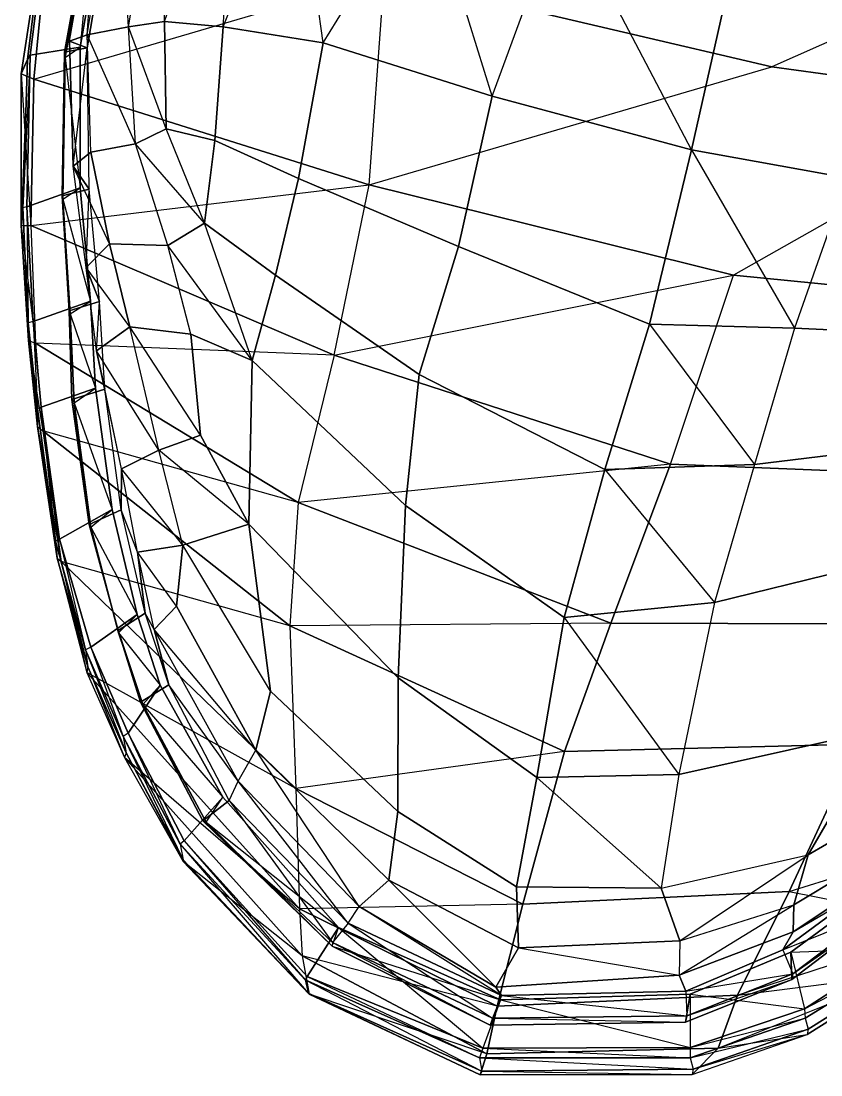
# Model space of a CAD drawing. Extents: x -0.135 to 0.053, y -0.194 to 0.215.
# Drawn here: x -0.10806 to -0.07589, y -0.19392 to -0.15153 of the extents above; entities that cross this region are included whole.
import ezdxf

# ---------------------------------------------------------------- set-up
doc = ezdxf.new("R2010")
doc.units = 0
doc.layers.add('FIGURE_1_SHOE', color=27, linetype='CONTINUOUS')
doc.layers.add('FIGURE_1_SHOE_SOLE', color=39, linetype='CONTINUOUS')

msp = doc.modelspace()

# ---------------------------------------------------------------- linework, layer by layer
at = {"layer": 'FIGURE_1_SHOE', "invisible_edges": 8}
for points in [[(-0.102291, -0.15155, 0.041769), (-0.09924, -0.142602, 0.042332), (-0.102393, -0.143721, 0.038752)], [(-0.102291, -0.15155, 0.041769), (-0.099933, -0.151757, 0.043618), (-0.09924, -0.142602, 0.042332)], [(-0.099933, -0.151757, 0.043618), (-0.097029, -0.144436, 0.045606), (-0.09924, -0.142602, 0.042332)], [(-0.103731, -0.151761, 0.039699), (-0.102393, -0.143721, 0.038752), (-0.104158, -0.144483, 0.034781)], [(-0.103731, -0.151761, 0.039699), (-0.102291, -0.15155, 0.041769), (-0.102393, -0.143721, 0.038752)], [(-0.105399, -0.152085, 0.03565), (-0.104158, -0.144483, 0.034781), (-0.104925, -0.145626, 0.031007)], [(-0.105399, -0.152085, 0.03565), (-0.103731, -0.151761, 0.039699), (-0.104158, -0.144483, 0.034781)], [(-0.099933, -0.151757, 0.043618), (-0.095911, -0.152401, 0.045333), (-0.097029, -0.144436, 0.045606)], [(-0.095911, -0.152401, 0.045333), (-0.09183, -0.145778, 0.047965), (-0.097029, -0.144436, 0.045606)], [(-0.105403, -0.152601, 0.030662), (-0.106114, -0.152344, 0.031944), (-0.104925, -0.145626, 0.031007)], [(-0.106114, -0.152344, 0.031944), (-0.105399, -0.152085, 0.03565), (-0.104925, -0.145626, 0.031007)], [(-0.104925, -0.145626, 0.031007), (-0.104178, -0.145618, 0.029471), (-0.105403, -0.152601, 0.030662)], [(-0.095911, -0.152401, 0.045333), (-0.089108, -0.154557, 0.046846), (-0.09183, -0.145778, 0.047965)], [(-0.089108, -0.154557, 0.046846), (-0.086276, -0.146838, 0.049405), (-0.09183, -0.145778, 0.047965)], [(-0.08109, -0.156706, 0.047912), (-0.078792, -0.146534, 0.050545), (-0.086276, -0.146838, 0.049405)], [(-0.075063, -0.147812, 0.050744), (-0.078792, -0.146534, 0.050545), (-0.08109, -0.156706, 0.047912)], [(-0.089108, -0.154557, 0.046846), (-0.08109, -0.156706, 0.047912), (-0.086276, -0.146838, 0.049405)], [(-0.08109, -0.156706, 0.047912), (-0.07483, -0.157844, 0.048384), (-0.075063, -0.147812, 0.050744)], [(-0.102217, -0.155871, 0.042094), (-0.102291, -0.15155, 0.041769), (-0.103731, -0.151761, 0.039699)], [(-0.099933, -0.151757, 0.043618), (-0.102291, -0.15155, 0.041769), (-0.102217, -0.155871, 0.042094)], [(-0.105399, -0.152085, 0.03565), (-0.106114, -0.152344, 0.031944), (-0.105958, -0.15737, 0.033332)], [(-0.105958, -0.15737, 0.033332), (-0.105256, -0.156807, 0.036612), (-0.105399, -0.152085, 0.03565)], [(-0.103459, -0.156473, 0.040266), (-0.103731, -0.151761, 0.039699), (-0.105399, -0.152085, 0.03565)], [(-0.105256, -0.156807, 0.036612), (-0.103459, -0.156473, 0.040266), (-0.105399, -0.152085, 0.03565)], [(-0.103459, -0.156473, 0.040266), (-0.102217, -0.155871, 0.042094), (-0.103731, -0.151761, 0.039699)], [(-0.102217, -0.155871, 0.042094), (-0.100261, -0.156334, 0.043317), (-0.099933, -0.151757, 0.043618)], [(-0.095911, -0.152401, 0.045333), (-0.099933, -0.151757, 0.043618), (-0.100261, -0.156334, 0.043317)], [(-0.105958, -0.15737, 0.033332), (-0.106114, -0.152344, 0.031944), (-0.105403, -0.152601, 0.030662)], [(-0.100261, -0.156334, 0.043317), (-0.096897, -0.157859, 0.044364), (-0.095911, -0.152401, 0.045333)], [(-0.089108, -0.154557, 0.046846), (-0.095911, -0.152401, 0.045333), (-0.096897, -0.157859, 0.044364)], [(-0.105322, -0.158296, 0.032141), (-0.105958, -0.15737, 0.033332), (-0.105403, -0.152601, 0.030662)], [(-0.096897, -0.157859, 0.044364), (-0.09046, -0.160603, 0.045735), (-0.089108, -0.154557, 0.046846)], [(-0.08109, -0.156706, 0.047912), (-0.089108, -0.154557, 0.046846), (-0.09046, -0.160603, 0.045735)], [(-0.100677, -0.159657, 0.042847), (-0.102217, -0.155871, 0.042094), (-0.103459, -0.156473, 0.040266)], [(-0.100677, -0.159657, 0.042847), (-0.100261, -0.156334, 0.043317), (-0.102217, -0.155871, 0.042094)], [(-0.096897, -0.157859, 0.044364), (-0.100261, -0.156334, 0.043317), (-0.100677, -0.159657, 0.042847)], [(-0.104505, -0.160496, 0.037525), (-0.105256, -0.156807, 0.036612), (-0.105958, -0.15737, 0.033332)], [(-0.103459, -0.156473, 0.040266), (-0.105256, -0.156807, 0.036612), (-0.104505, -0.160496, 0.037525)], [(-0.104505, -0.160496, 0.037525), (-0.102158, -0.160554, 0.041226), (-0.103459, -0.156473, 0.040266)], [(-0.102158, -0.160554, 0.041226), (-0.100677, -0.159657, 0.042847), (-0.103459, -0.156473, 0.040266)], [(-0.09046, -0.160603, 0.045735), (-0.082777, -0.163722, 0.046791), (-0.08109, -0.156706, 0.047912)], [(-0.08109, -0.156706, 0.047912), (-0.082777, -0.163722, 0.046791), (-0.076953, -0.163888, 0.047186)], [(-0.07483, -0.157844, 0.048384), (-0.08109, -0.156706, 0.047912), (-0.076953, -0.163888, 0.047186)], [(-0.105438, -0.16144, 0.034438), (-0.105958, -0.15737, 0.033332), (-0.105322, -0.158296, 0.032141)], [(-0.105438, -0.16144, 0.034438), (-0.104505, -0.160496, 0.037525), (-0.105958, -0.15737, 0.033332)], [(-0.100677, -0.159657, 0.042847), (-0.097826, -0.161748, 0.043977), (-0.096897, -0.157859, 0.044364)], [(-0.09046, -0.160603, 0.045735), (-0.096897, -0.157859, 0.044364), (-0.097826, -0.161748, 0.043977)], [(-0.07483, -0.157844, 0.048384), (-0.076953, -0.163888, 0.047186), (-0.06982, -0.164198, 0.047142)], [(-0.104903, -0.162805, 0.033501), (-0.105438, -0.16144, 0.034438), (-0.105322, -0.158296, 0.032141)], [(-0.09876, -0.165178, 0.043556), (-0.100677, -0.159657, 0.042847), (-0.102158, -0.160554, 0.041226)], [(-0.09876, -0.165178, 0.043556), (-0.097826, -0.161748, 0.043977), (-0.100677, -0.159657, 0.042847)], [(-0.103678, -0.163832, 0.038468), (-0.104505, -0.160496, 0.037525), (-0.105438, -0.16144, 0.034438)], [(-0.102158, -0.160554, 0.041226), (-0.104505, -0.160496, 0.037525), (-0.103678, -0.163832, 0.038468)], [(-0.103678, -0.163832, 0.038468), (-0.10123, -0.16413, 0.04166), (-0.102158, -0.160554, 0.041226)], [(-0.10123, -0.16413, 0.04166), (-0.09876, -0.165178, 0.043556), (-0.102158, -0.160554, 0.041226)], [(-0.097826, -0.161748, 0.043977), (-0.092047, -0.165742, 0.045507), (-0.09046, -0.160603, 0.045735)], [(-0.082777, -0.163722, 0.046791), (-0.09046, -0.160603, 0.045735), (-0.092047, -0.165742, 0.045507)], [(-0.105028, -0.164789, 0.035362), (-0.105438, -0.16144, 0.034438), (-0.104903, -0.162805, 0.033501)], [(-0.105028, -0.164789, 0.035362), (-0.103678, -0.163832, 0.038468), (-0.105438, -0.16144, 0.034438)], [(-0.092047, -0.165742, 0.045507), (-0.097826, -0.161748, 0.043977), (-0.09876, -0.165178, 0.043556)], [(-0.104686, -0.166337, 0.034506), (-0.105028, -0.164789, 0.035362), (-0.104903, -0.162805, 0.033501)], [(-0.102518, -0.168787, 0.039661), (-0.103678, -0.163832, 0.038468), (-0.105028, -0.164789, 0.035362)], [(-0.100839, -0.168184, 0.041874), (-0.10123, -0.16413, 0.04166), (-0.103678, -0.163832, 0.038468)], [(-0.102518, -0.168787, 0.039661), (-0.100839, -0.168184, 0.041874), (-0.103678, -0.163832, 0.038468)], [(-0.092047, -0.165742, 0.045507), (-0.08458, -0.169567, 0.046816), (-0.082777, -0.163722, 0.046791)], [(-0.082777, -0.163722, 0.046791), (-0.08458, -0.169567, 0.046816), (-0.078559, -0.169361, 0.047032)], [(-0.076953, -0.163888, 0.047186), (-0.082777, -0.163722, 0.046791), (-0.078559, -0.169361, 0.047032)], [(-0.076953, -0.163888, 0.047186), (-0.078559, -0.169361, 0.047032), (-0.07109, -0.168469, 0.046796)], [(-0.07109, -0.168469, 0.046796), (-0.06982, -0.164198, 0.047142), (-0.076953, -0.163888, 0.047186)], [(-0.09876, -0.165178, 0.043556), (-0.10123, -0.16413, 0.04166), (-0.100839, -0.168184, 0.041874)], [(-0.104014, -0.169547, 0.036929), (-0.105028, -0.164789, 0.035362), (-0.104686, -0.166337, 0.034506)], [(-0.104014, -0.169547, 0.036929), (-0.102518, -0.168787, 0.039661), (-0.105028, -0.164789, 0.035362)], [(-0.100839, -0.168184, 0.041874), (-0.098893, -0.171772, 0.043148), (-0.09876, -0.165178, 0.043556)], [(-0.09259, -0.171018, 0.045766), (-0.09876, -0.165178, 0.043556), (-0.098893, -0.171772, 0.043148)], [(-0.09876, -0.165178, 0.043556), (-0.09259, -0.171018, 0.045766), (-0.092047, -0.165742, 0.045507)], [(-0.08458, -0.169567, 0.046816), (-0.092047, -0.165742, 0.045507), (-0.09259, -0.171018, 0.045766)], [(-0.104028, -0.171189, 0.035972), (-0.104014, -0.169547, 0.036929), (-0.104686, -0.166337, 0.034506)], [(-0.098893, -0.171772, 0.043148), (-0.100839, -0.168184, 0.041874), (-0.102518, -0.168787, 0.039661)], [(-0.071368, -0.172743, 0.046593), (-0.07109, -0.168469, 0.046796), (-0.078559, -0.169361, 0.047032)], [(-0.101545, -0.17261, 0.040597), (-0.102518, -0.168787, 0.039661), (-0.104014, -0.169547, 0.036929)], [(-0.101545, -0.17261, 0.040597), (-0.098893, -0.171772, 0.043148), (-0.102518, -0.168787, 0.039661)], [(-0.103375, -0.172896, 0.037902), (-0.104014, -0.169547, 0.036929), (-0.104028, -0.171189, 0.035972)], [(-0.103375, -0.172896, 0.037902), (-0.101545, -0.17261, 0.040597), (-0.104014, -0.169547, 0.036929)], [(-0.078559, -0.169361, 0.047032), (-0.08458, -0.169567, 0.046816), (-0.080167, -0.174923, 0.047439)], [(-0.078559, -0.169361, 0.047032), (-0.080167, -0.174923, 0.047439), (-0.071368, -0.172743, 0.046593)], [(-0.09259, -0.171018, 0.045766), (-0.086219, -0.175525, 0.047274), (-0.08458, -0.169567, 0.046816)], [(-0.08458, -0.169567, 0.046816), (-0.086219, -0.175525, 0.047274), (-0.080167, -0.174923, 0.047439)], [(-0.103061, -0.17535, 0.037228), (-0.103375, -0.172896, 0.037902), (-0.104028, -0.171189, 0.035972)], [(-0.098893, -0.171772, 0.043148), (-0.092891, -0.177945, 0.045981), (-0.09259, -0.171018, 0.045766)], [(-0.086219, -0.175525, 0.047274), (-0.09259, -0.171018, 0.045766), (-0.092891, -0.177945, 0.045981)], [(-0.098021, -0.178489, 0.043255), (-0.098893, -0.171772, 0.043148), (-0.101545, -0.17261, 0.040597)], [(-0.092891, -0.177945, 0.045981), (-0.098893, -0.171772, 0.043148), (-0.098021, -0.178489, 0.043255)], [(-0.101802, -0.175062, 0.040287), (-0.101545, -0.17261, 0.040597), (-0.103375, -0.172896, 0.037902)], [(-0.102702, -0.176001, 0.038609), (-0.103375, -0.172896, 0.037902), (-0.103061, -0.17535, 0.037228)], [(-0.102702, -0.176001, 0.038609), (-0.101802, -0.175062, 0.040287), (-0.103375, -0.172896, 0.037902)], [(-0.098021, -0.178489, 0.043255), (-0.101545, -0.17261, 0.040597), (-0.101802, -0.175062, 0.040287)], [(-0.073466, -0.180012, 0.046216), (-0.071368, -0.172743, 0.046593), (-0.080167, -0.174923, 0.047439)], [(-0.098615, -0.180853, 0.042062), (-0.101802, -0.175062, 0.040287), (-0.102702, -0.176001, 0.038609)], [(-0.101802, -0.175062, 0.040287), (-0.098615, -0.180853, 0.042062), (-0.098021, -0.178489, 0.043255)], [(-0.080167, -0.174923, 0.047439), (-0.086219, -0.175525, 0.047274), (-0.081601, -0.181842, 0.047507)], [(-0.080167, -0.174923, 0.047439), (-0.081601, -0.181842, 0.047507), (-0.073466, -0.180012, 0.046216)], [(-0.102109, -0.178231, 0.038091), (-0.102702, -0.176001, 0.038609), (-0.103061, -0.17535, 0.037228)], [(-0.092891, -0.177945, 0.045981), (-0.087308, -0.181955, 0.047294), (-0.086219, -0.175525, 0.047274)], [(-0.086219, -0.175525, 0.047274), (-0.087308, -0.181955, 0.047294), (-0.081601, -0.181842, 0.047507)], [(-0.099329, -0.182098, 0.039897), (-0.102702, -0.176001, 0.038609), (-0.102109, -0.178231, 0.038091)], [(-0.099329, -0.182098, 0.039897), (-0.098615, -0.180853, 0.042062), (-0.102702, -0.176001, 0.038609)], [(-0.098021, -0.178489, 0.043255), (-0.092909, -0.183321, 0.045515), (-0.092891, -0.177945, 0.045981)], [(-0.087308, -0.181955, 0.047294), (-0.092891, -0.177945, 0.045981), (-0.092909, -0.183321, 0.045515)], [(-0.099685, -0.182882, 0.039248), (-0.099329, -0.182098, 0.039897), (-0.102109, -0.178231, 0.038091)], [(-0.092909, -0.183321, 0.045515), (-0.098021, -0.178489, 0.043255), (-0.098615, -0.180853, 0.042062)], [(-0.076405, -0.185071, 0.04573), (-0.073466, -0.180012, 0.046216), (-0.081601, -0.181842, 0.047507)], [(-0.073466, -0.180012, 0.046216), (-0.076405, -0.185071, 0.04573), (-0.071533, -0.182223, 0.044108)], [(-0.099329, -0.182098, 0.039897), (-0.094458, -0.187144, 0.041708), (-0.098615, -0.180853, 0.042062)], [(-0.098615, -0.180853, 0.042062), (-0.093263, -0.186086, 0.044217), (-0.092909, -0.183321, 0.045515)], [(-0.094458, -0.187144, 0.041708), (-0.093263, -0.186086, 0.044217), (-0.098615, -0.180853, 0.042062)], [(-0.081601, -0.181842, 0.047507), (-0.087308, -0.181955, 0.047294), (-0.082309, -0.186407, 0.046797)], [(-0.081601, -0.181842, 0.047507), (-0.082309, -0.186407, 0.046797), (-0.076405, -0.185071, 0.04573)], [(-0.099685, -0.182882, 0.039248), (-0.094898, -0.187811, 0.0405), (-0.099329, -0.182098, 0.039897)], [(-0.094898, -0.187811, 0.0405), (-0.094458, -0.187144, 0.041708), (-0.099329, -0.182098, 0.039897)], [(-0.092909, -0.183321, 0.045515), (-0.088134, -0.18635, 0.046524), (-0.087308, -0.181955, 0.047294)], [(-0.087308, -0.181955, 0.047294), (-0.088134, -0.18635, 0.046524), (-0.082309, -0.186407, 0.046797)], [(-0.072635, -0.184456, 0.043579), (-0.071533, -0.182223, 0.044108), (-0.076405, -0.185071, 0.04573)], [(-0.088134, -0.18635, 0.046524), (-0.092909, -0.183321, 0.045515), (-0.093263, -0.186086, 0.044217)], [(-0.077004, -0.188171, 0.042505), (-0.072755, -0.185322, 0.041729), (-0.072635, -0.184456, 0.043579)], [(-0.072635, -0.184456, 0.043579), (-0.076971, -0.187074, 0.044412), (-0.077004, -0.188171, 0.042505)], [(-0.076405, -0.185071, 0.04573), (-0.076971, -0.187074, 0.044412), (-0.072635, -0.184456, 0.043579)], [(-0.082309, -0.186407, 0.046797), (-0.081556, -0.188522, 0.045304), (-0.076405, -0.185071, 0.04573)], [(-0.081556, -0.188522, 0.045304), (-0.076971, -0.187074, 0.044412), (-0.076405, -0.185071, 0.04573)], [(-0.072755, -0.185322, 0.041729), (-0.077004, -0.188171, 0.042505), (-0.074204, -0.186516, 0.041067)], [(-0.094458, -0.187144, 0.041708), (-0.088966, -0.190389, 0.042744), (-0.093263, -0.186086, 0.044217)], [(-0.093263, -0.186086, 0.044217), (-0.088045, -0.188814, 0.045084), (-0.088134, -0.18635, 0.046524)], [(-0.088966, -0.190389, 0.042744), (-0.088045, -0.188814, 0.045084), (-0.093263, -0.186086, 0.044217)], [(-0.082309, -0.186407, 0.046797), (-0.088134, -0.18635, 0.046524), (-0.088045, -0.188814, 0.045084)], [(-0.088045, -0.188814, 0.045084), (-0.081556, -0.188522, 0.045304), (-0.082309, -0.186407, 0.046797)], [(-0.077004, -0.188171, 0.042505), (-0.077424, -0.188891, 0.041645), (-0.074204, -0.186516, 0.041067)], [(-0.094898, -0.187811, 0.0405), (-0.088728, -0.190732, 0.041417), (-0.094458, -0.187144, 0.041708)], [(-0.088728, -0.190732, 0.041417), (-0.088966, -0.190389, 0.042744), (-0.094458, -0.187144, 0.041708)], [(-0.081594, -0.189902, 0.042925), (-0.077004, -0.188171, 0.042505), (-0.076971, -0.187074, 0.044412)], [(-0.081556, -0.188522, 0.045304), (-0.081594, -0.189902, 0.042925), (-0.076971, -0.187074, 0.044412)], [(-0.077424, -0.188891, 0.041645), (-0.077004, -0.188171, 0.042505), (-0.081594, -0.189902, 0.042925)], [(-0.081556, -0.188522, 0.045304), (-0.088045, -0.188814, 0.045084), (-0.081594, -0.189902, 0.042925)], [(-0.088045, -0.188814, 0.045084), (-0.088966, -0.190389, 0.042744), (-0.081594, -0.189902, 0.042925)], [(-0.081594, -0.189902, 0.042925), (-0.081324, -0.190556, 0.041688), (-0.077424, -0.188891, 0.041645)], [(-0.081594, -0.189902, 0.042925), (-0.088966, -0.190389, 0.042744), (-0.088728, -0.190732, 0.041417)], [(-0.088728, -0.190732, 0.041417), (-0.081324, -0.190556, 0.041688), (-0.081594, -0.189902, 0.042925)]]:
    msp.add_3dface(points, dxfattribs=at)
at = {"layer": 'FIGURE_1_SHOE_SOLE', "invisible_edges": 8}
for points in [[(-0.105675, -0.15258, 0.029568), (-0.104509, -0.145687, 0.028399), (-0.106816, -0.146243, 0.028475)], [(-0.106315, -0.152778, 0.030549), (-0.105011, -0.145742, 0.029382), (-0.10507, -0.145985, 0.02851)], [(-0.105011, -0.145742, 0.029382), (-0.106315, -0.152778, 0.030549), (-0.105403, -0.152601, 0.030662)], [(-0.10507, -0.145985, 0.02851), (-0.104509, -0.145687, 0.028399), (-0.105675, -0.15258, 0.029568)], [(-0.105403, -0.152601, 0.030662), (-0.104178, -0.145618, 0.029471), (-0.105011, -0.145742, 0.029382)], [(-0.10507, -0.145985, 0.02851), (-0.106282, -0.153002, 0.029664), (-0.106315, -0.152778, 0.030549)], [(-0.106282, -0.153002, 0.029664), (-0.10507, -0.145985, 0.02851), (-0.105675, -0.15258, 0.029568)], [(-0.107796, -0.153081, 0.028528), (-0.10699, -0.146427, 0.027608), (-0.107028, -0.14688, 0.025063)], [(-0.10699, -0.146427, 0.027608), (-0.107796, -0.153081, 0.028528), (-0.107697, -0.152904, 0.029658)], [(-0.107697, -0.152904, 0.029658), (-0.106816, -0.146243, 0.028475), (-0.10699, -0.146427, 0.027608)], [(-0.106816, -0.146243, 0.028475), (-0.107697, -0.152904, 0.029658), (-0.105675, -0.15258, 0.029568)], [(-0.108056, -0.153656, 0.025979), (-0.107028, -0.14688, 0.025063), (-0.1069, -0.147285, 0.024468)], [(-0.107028, -0.14688, 0.025063), (-0.108056, -0.153656, 0.025979), (-0.107796, -0.153081, 0.028528)], [(-0.1069, -0.147285, 0.024468), (-0.107545, -0.153873, 0.02554), (-0.108056, -0.153656, 0.025979)], [(-0.107545, -0.153873, 0.02554), (-0.1069, -0.147285, 0.024468), (-0.093444, -0.149723, 0.023693)], [(-0.077866, -0.153368, 0.024537), (-0.093444, -0.149723, 0.023693), (-0.076891, -0.147387, 0.023667)], [(-0.076891, -0.147387, 0.023667), (-0.067473, -0.148789, 0.024705), (-0.077866, -0.153368, 0.024537)], [(-0.067473, -0.148789, 0.024705), (-0.06719, -0.154834, 0.025492), (-0.077866, -0.153368, 0.024537)], [(-0.094056, -0.158115, 0.025493), (-0.107545, -0.153873, 0.02554), (-0.093444, -0.149723, 0.023693)], [(-0.094056, -0.158115, 0.025493), (-0.093444, -0.149723, 0.023693), (-0.077866, -0.153368, 0.024537)], [(-0.105675, -0.158242, 0.030974), (-0.105675, -0.15258, 0.029568), (-0.107697, -0.152904, 0.029658)], [(-0.106282, -0.153002, 0.029664), (-0.105675, -0.15258, 0.029568), (-0.105675, -0.158242, 0.030974)], [(-0.107697, -0.152904, 0.029658), (-0.107796, -0.153081, 0.028528), (-0.107988, -0.159046, 0.030236)], [(-0.107826, -0.159004, 0.03117), (-0.107697, -0.152904, 0.029658), (-0.107988, -0.159046, 0.030236)], [(-0.107697, -0.152904, 0.029658), (-0.107826, -0.159004, 0.03117), (-0.105675, -0.158242, 0.030974)], [(-0.106398, -0.15856, 0.032057), (-0.106315, -0.152778, 0.030549), (-0.106372, -0.158688, 0.031158)], [(-0.106315, -0.152778, 0.030549), (-0.106398, -0.15856, 0.032057), (-0.105322, -0.158296, 0.032141)], [(-0.106315, -0.152778, 0.030549), (-0.106282, -0.153002, 0.029664), (-0.106372, -0.158688, 0.031158)], [(-0.106372, -0.158688, 0.031158), (-0.106282, -0.153002, 0.029664), (-0.105675, -0.158242, 0.030974)], [(-0.105322, -0.158296, 0.032141), (-0.105403, -0.152601, 0.030662), (-0.106315, -0.152778, 0.030549)], [(-0.107796, -0.153081, 0.028528), (-0.108056, -0.153656, 0.025979), (-0.108047, -0.159749, 0.027698)], [(-0.107988, -0.159046, 0.030236), (-0.107796, -0.153081, 0.028528), (-0.108047, -0.159749, 0.027698)], [(-0.079399, -0.161746, 0.026533), (-0.094056, -0.158115, 0.025493), (-0.077866, -0.153368, 0.024537)], [(-0.077866, -0.153368, 0.024537), (-0.06719, -0.154834, 0.025492), (-0.079399, -0.161746, 0.026533)], [(-0.108056, -0.153656, 0.025979), (-0.107545, -0.153873, 0.02554), (-0.107667, -0.15975, 0.027014)], [(-0.108047, -0.159749, 0.027698), (-0.108056, -0.153656, 0.025979), (-0.107667, -0.15975, 0.027014)], [(-0.107667, -0.15975, 0.027014), (-0.107545, -0.153873, 0.02554), (-0.094056, -0.158115, 0.025493)], [(-0.06719, -0.154834, 0.025492), (-0.067383, -0.16295, 0.027199), (-0.079399, -0.161746, 0.026533)], [(-0.105265, -0.162796, 0.032322), (-0.105675, -0.158242, 0.030974), (-0.107826, -0.159004, 0.03117)], [(-0.095462, -0.164974, 0.027571), (-0.107667, -0.15975, 0.027014), (-0.094056, -0.158115, 0.025493)], [(-0.104903, -0.162805, 0.033501), (-0.105322, -0.158296, 0.032141), (-0.106398, -0.15856, 0.032057)], [(-0.106372, -0.158688, 0.031158), (-0.105675, -0.158242, 0.030974), (-0.105265, -0.162796, 0.032322)], [(-0.095462, -0.164974, 0.027571), (-0.094056, -0.158115, 0.025493), (-0.079399, -0.161746, 0.026533)], [(-0.106398, -0.15856, 0.032057), (-0.106372, -0.158688, 0.031158), (-0.106087, -0.163309, 0.032492)], [(-0.106122, -0.163185, 0.033397), (-0.106398, -0.15856, 0.032057), (-0.106087, -0.163309, 0.032492)], [(-0.106398, -0.15856, 0.032057), (-0.106122, -0.163185, 0.033397), (-0.104903, -0.162805, 0.033501)], [(-0.106087, -0.163309, 0.032492), (-0.106372, -0.158688, 0.031158), (-0.105265, -0.162796, 0.032322)], [(-0.107988, -0.159046, 0.030236), (-0.108047, -0.159749, 0.027698), (-0.10776, -0.16438, 0.028996)], [(-0.107826, -0.159004, 0.03117), (-0.107988, -0.159046, 0.030236), (-0.107768, -0.163664, 0.031522)], [(-0.107768, -0.163664, 0.031522), (-0.107988, -0.159046, 0.030236), (-0.10776, -0.16438, 0.028996)], [(-0.107576, -0.163619, 0.032487), (-0.107826, -0.159004, 0.03117), (-0.107768, -0.163664, 0.031522)], [(-0.107826, -0.159004, 0.03117), (-0.107576, -0.163619, 0.032487), (-0.105265, -0.162796, 0.032322)], [(-0.108047, -0.159749, 0.027698), (-0.107667, -0.15975, 0.027014), (-0.107473, -0.16448, 0.028371)], [(-0.10776, -0.16438, 0.028996), (-0.108047, -0.159749, 0.027698), (-0.107473, -0.16448, 0.028371)], [(-0.107667, -0.15975, 0.027014), (-0.095462, -0.164974, 0.027571), (-0.107473, -0.16448, 0.028371)], [(-0.081931, -0.169355, 0.029), (-0.095462, -0.164974, 0.027571), (-0.079399, -0.161746, 0.026533)], [(-0.069851, -0.169842, 0.029261), (-0.081931, -0.169355, 0.029), (-0.079399, -0.161746, 0.026533)], [(-0.079399, -0.161746, 0.026533), (-0.067383, -0.16295, 0.027199), (-0.069851, -0.169842, 0.029261)], [(-0.105065, -0.166295, 0.033353), (-0.105265, -0.162796, 0.032322), (-0.107576, -0.163619, 0.032487)], [(-0.104686, -0.166337, 0.034506), (-0.104903, -0.162805, 0.033501), (-0.106122, -0.163185, 0.033397)], [(-0.106122, -0.163185, 0.033397), (-0.106087, -0.163309, 0.032492), (-0.105922, -0.16688, 0.033527)], [(-0.106017, -0.166758, 0.034419), (-0.106122, -0.163185, 0.033397), (-0.105922, -0.16688, 0.033527)], [(-0.106122, -0.163185, 0.033397), (-0.106017, -0.166758, 0.034419), (-0.104686, -0.166337, 0.034506)], [(-0.106087, -0.163309, 0.032492), (-0.105265, -0.162796, 0.032322), (-0.105065, -0.166295, 0.033353)], [(-0.107576, -0.163619, 0.032487), (-0.107768, -0.163664, 0.031522), (-0.10739, -0.167122, 0.032576)], [(-0.107254, -0.167059, 0.033506), (-0.107576, -0.163619, 0.032487), (-0.10739, -0.167122, 0.032576)], [(-0.107576, -0.163619, 0.032487), (-0.107254, -0.167059, 0.033506), (-0.105065, -0.166295, 0.033353)], [(-0.105922, -0.16688, 0.033527), (-0.106087, -0.163309, 0.032492), (-0.105065, -0.166295, 0.033353)], [(-0.107768, -0.163664, 0.031522), (-0.10776, -0.16438, 0.028996), (-0.107401, -0.167837, 0.030014)], [(-0.10739, -0.167122, 0.032576), (-0.107768, -0.163664, 0.031522), (-0.107401, -0.167837, 0.030014)], [(-0.10776, -0.16438, 0.028996), (-0.107473, -0.16448, 0.028371), (-0.107185, -0.168013, 0.029396)], [(-0.107401, -0.167837, 0.030014), (-0.10776, -0.16438, 0.028996), (-0.107185, -0.168013, 0.029396)], [(-0.107473, -0.16448, 0.028371), (-0.096905, -0.170897, 0.029357), (-0.107185, -0.168013, 0.029396)], [(-0.095462, -0.164974, 0.027571), (-0.096905, -0.170897, 0.029357), (-0.107473, -0.16448, 0.028371)], [(-0.095462, -0.164974, 0.027571), (-0.081931, -0.169355, 0.029), (-0.096905, -0.170897, 0.029357)], [(-0.104396, -0.171177, 0.034778), (-0.105065, -0.166295, 0.033353), (-0.107254, -0.167059, 0.033506)], [(-0.104028, -0.171189, 0.035972), (-0.104686, -0.166337, 0.034506), (-0.106017, -0.166758, 0.034419)], [(-0.105922, -0.16688, 0.033527), (-0.105065, -0.166295, 0.033353), (-0.104396, -0.171177, 0.034778)], [(-0.106017, -0.166758, 0.034419), (-0.105922, -0.16688, 0.033527), (-0.105256, -0.171882, 0.034934)], [(-0.105317, -0.171785, 0.035846), (-0.106017, -0.166758, 0.034419), (-0.105256, -0.171882, 0.034934)], [(-0.106017, -0.166758, 0.034419), (-0.105317, -0.171785, 0.035846), (-0.104028, -0.171189, 0.035972)], [(-0.105256, -0.171882, 0.034934), (-0.105922, -0.16688, 0.033527), (-0.104396, -0.171177, 0.034778)], [(-0.10739, -0.167122, 0.032576), (-0.107401, -0.167837, 0.030014), (-0.106611, -0.173137, 0.031426)], [(-0.107254, -0.167059, 0.033506), (-0.10739, -0.167122, 0.032576), (-0.106667, -0.172445, 0.034011)], [(-0.106667, -0.172445, 0.034011), (-0.10739, -0.167122, 0.032576), (-0.106611, -0.173137, 0.031426)], [(-0.106506, -0.172371, 0.034966), (-0.107254, -0.167059, 0.033506), (-0.106667, -0.172445, 0.034011)], [(-0.107254, -0.167059, 0.033506), (-0.106506, -0.172371, 0.034966), (-0.104396, -0.171177, 0.034778)], [(-0.107401, -0.167837, 0.030014), (-0.107185, -0.168013, 0.029396), (-0.106446, -0.173263, 0.030843)], [(-0.106611, -0.173137, 0.031426), (-0.107401, -0.167837, 0.030014), (-0.106446, -0.173263, 0.030843)], [(-0.107185, -0.168013, 0.029396), (-0.097244, -0.17586, 0.030838), (-0.106446, -0.173263, 0.030843)], [(-0.096905, -0.170897, 0.029357), (-0.097244, -0.17586, 0.030838), (-0.107185, -0.168013, 0.029396)], [(-0.081931, -0.169355, 0.029), (-0.084338, -0.175753, 0.031037), (-0.096905, -0.170897, 0.029357)], [(-0.072155, -0.175778, 0.031191), (-0.084338, -0.175753, 0.031037), (-0.081931, -0.169355, 0.029)], [(-0.081931, -0.169355, 0.029), (-0.069851, -0.169842, 0.029261), (-0.072155, -0.175778, 0.031191)], [(-0.103385, -0.175398, 0.036069), (-0.104396, -0.171177, 0.034778), (-0.106506, -0.172371, 0.034966)], [(-0.103061, -0.17535, 0.037228), (-0.104028, -0.171189, 0.035972), (-0.105317, -0.171785, 0.035846)], [(-0.105256, -0.171882, 0.034934), (-0.104396, -0.171177, 0.034778), (-0.103385, -0.175398, 0.036069)], [(-0.096905, -0.170897, 0.029357), (-0.084338, -0.175753, 0.031037), (-0.097244, -0.17586, 0.030838)], [(-0.105317, -0.171785, 0.035846), (-0.105256, -0.171882, 0.034934), (-0.104134, -0.17614, 0.036238)], [(-0.104155, -0.176046, 0.037121), (-0.105317, -0.171785, 0.035846), (-0.104134, -0.17614, 0.036238)], [(-0.105317, -0.171785, 0.035846), (-0.104155, -0.176046, 0.037121), (-0.103061, -0.17535, 0.037228)], [(-0.104134, -0.17614, 0.036238), (-0.105256, -0.171882, 0.034934), (-0.103385, -0.175398, 0.036069)], [(-0.106506, -0.172371, 0.034966), (-0.106667, -0.172445, 0.034011), (-0.105461, -0.176825, 0.035245)], [(-0.106667, -0.172445, 0.034011), (-0.106611, -0.173137, 0.031426), (-0.105368, -0.177501, 0.032748)], [(-0.105461, -0.176825, 0.035245), (-0.106667, -0.172445, 0.034011), (-0.105368, -0.177501, 0.032748)], [(-0.105253, -0.176713, 0.036188), (-0.106506, -0.172371, 0.034966), (-0.105461, -0.176825, 0.035245)], [(-0.106506, -0.172371, 0.034966), (-0.105253, -0.176713, 0.036188), (-0.103385, -0.175398, 0.036069)], [(-0.106611, -0.173137, 0.031426), (-0.106446, -0.173263, 0.030843), (-0.105405, -0.177727, 0.03219)], [(-0.105368, -0.177501, 0.032748), (-0.106611, -0.173137, 0.031426), (-0.105405, -0.177727, 0.03219)], [(-0.106446, -0.173263, 0.030843), (-0.09701, -0.182401, 0.032902), (-0.105405, -0.177727, 0.03219)], [(-0.097244, -0.17586, 0.030838), (-0.09701, -0.182401, 0.032902), (-0.106446, -0.173263, 0.030843)], [(-0.102464, -0.178249, 0.036962), (-0.103385, -0.175398, 0.036069), (-0.105253, -0.176713, 0.036188)], [(-0.102109, -0.178231, 0.038091), (-0.103061, -0.17535, 0.037228), (-0.104155, -0.176046, 0.037121)], [(-0.104134, -0.17614, 0.036238), (-0.103385, -0.175398, 0.036069), (-0.102464, -0.178249, 0.036962)], [(-0.084338, -0.175753, 0.031037), (-0.0862, -0.180905, 0.032673), (-0.097244, -0.17586, 0.030838)], [(-0.097244, -0.17586, 0.030838), (-0.0862, -0.180905, 0.032673), (-0.09701, -0.182401, 0.032902)], [(-0.07441, -0.180613, 0.032739), (-0.0862, -0.180905, 0.032673), (-0.084338, -0.175753, 0.031037)], [(-0.084338, -0.175753, 0.031037), (-0.072155, -0.175778, 0.031191), (-0.07441, -0.180613, 0.032739)], [(-0.104155, -0.176046, 0.037121), (-0.104134, -0.17614, 0.036238), (-0.10316, -0.179018, 0.037141)], [(-0.103253, -0.178923, 0.038018), (-0.104155, -0.176046, 0.037121), (-0.10316, -0.179018, 0.037141)], [(-0.104155, -0.176046, 0.037121), (-0.103253, -0.178923, 0.038018), (-0.102109, -0.178231, 0.038091)], [(-0.10316, -0.179018, 0.037141), (-0.104134, -0.17614, 0.036238), (-0.102464, -0.178249, 0.036962)], [(-0.105253, -0.176713, 0.036188), (-0.105461, -0.176825, 0.035245), (-0.103954, -0.180309, 0.036259)], [(-0.103752, -0.180175, 0.037169), (-0.105253, -0.176713, 0.036188), (-0.103954, -0.180309, 0.036259)], [(-0.105253, -0.176713, 0.036188), (-0.103752, -0.180175, 0.037169), (-0.102464, -0.178249, 0.036962)], [(-0.105461, -0.176825, 0.035245), (-0.105368, -0.177501, 0.032748), (-0.103832, -0.180963, 0.033804)], [(-0.103954, -0.180309, 0.036259), (-0.105461, -0.176825, 0.035245), (-0.103832, -0.180963, 0.033804)], [(-0.105368, -0.177501, 0.032748), (-0.105405, -0.177727, 0.03219), (-0.103903, -0.181157, 0.033221)], [(-0.103832, -0.180963, 0.033804), (-0.105368, -0.177501, 0.032748), (-0.103903, -0.181157, 0.033221)], [(-0.105405, -0.177727, 0.03219), (-0.096855, -0.18724, 0.034336), (-0.103903, -0.181157, 0.033221)], [(-0.09701, -0.182401, 0.032902), (-0.096855, -0.18724, 0.034336), (-0.105405, -0.177727, 0.03219)], [(-0.099947, -0.182754, 0.038145), (-0.102464, -0.178249, 0.036962), (-0.103752, -0.180175, 0.037169)], [(-0.099685, -0.182882, 0.039248), (-0.102109, -0.178231, 0.038091), (-0.103253, -0.178923, 0.038018)], [(-0.10316, -0.179018, 0.037141), (-0.102464, -0.178249, 0.036962), (-0.099947, -0.182754, 0.038145)], [(-0.103253, -0.178923, 0.038018), (-0.10316, -0.179018, 0.037141), (-0.100614, -0.183751, 0.038328)], [(-0.100742, -0.183702, 0.039208), (-0.103253, -0.178923, 0.038018), (-0.100614, -0.183751, 0.038328)], [(-0.103253, -0.178923, 0.038018), (-0.100742, -0.183702, 0.039208), (-0.099685, -0.182882, 0.039248)], [(-0.100614, -0.183751, 0.038328), (-0.10316, -0.179018, 0.037141), (-0.099947, -0.182754, 0.038145)], [(-0.103752, -0.180175, 0.037169), (-0.103954, -0.180309, 0.036259), (-0.101657, -0.184643, 0.03734)], [(-0.103954, -0.180309, 0.036259), (-0.103832, -0.180963, 0.033804), (-0.101532, -0.185265, 0.034912)], [(-0.101657, -0.184643, 0.03734), (-0.103954, -0.180309, 0.036259), (-0.101532, -0.185265, 0.034912)], [(-0.101496, -0.184507, 0.038221), (-0.103752, -0.180175, 0.037169), (-0.101657, -0.184643, 0.03734)], [(-0.103752, -0.180175, 0.037169), (-0.101496, -0.184507, 0.038221), (-0.099947, -0.182754, 0.038145)], [(-0.103832, -0.180963, 0.033804), (-0.103903, -0.181157, 0.033221), (-0.10154, -0.18534, 0.034318)], [(-0.101532, -0.185265, 0.034912), (-0.103832, -0.180963, 0.033804), (-0.10154, -0.18534, 0.034318)], [(-0.0862, -0.180905, 0.032673), (-0.087869, -0.187046, 0.034576), (-0.09701, -0.182401, 0.032902)], [(-0.077159, -0.186544, 0.034722), (-0.087869, -0.187046, 0.034576), (-0.0862, -0.180905, 0.032673)], [(-0.0862, -0.180905, 0.032673), (-0.07441, -0.180613, 0.032739), (-0.077159, -0.186544, 0.034722)], [(-0.077159, -0.186544, 0.034722), (-0.07441, -0.180613, 0.032739), (-0.067247, -0.183451, 0.034179)], [(-0.103903, -0.181157, 0.033221), (-0.096752, -0.189131, 0.034927), (-0.10154, -0.18534, 0.034318)], [(-0.096855, -0.18724, 0.034336), (-0.096752, -0.189131, 0.034927), (-0.103903, -0.181157, 0.033221)], [(-0.09701, -0.182401, 0.032902), (-0.087869, -0.187046, 0.034576), (-0.096855, -0.18724, 0.034336)], [(-0.095287, -0.187992, 0.039466), (-0.099947, -0.182754, 0.038145), (-0.101496, -0.184507, 0.038221)], [(-0.099685, -0.182882, 0.039248), (-0.100742, -0.183702, 0.039208), (-0.095534, -0.18859, 0.040457)], [(-0.100614, -0.183751, 0.038328), (-0.099947, -0.182754, 0.038145), (-0.095287, -0.187992, 0.039466)], [(-0.094898, -0.187811, 0.0405), (-0.099685, -0.182882, 0.039248), (-0.095534, -0.18859, 0.040457)], [(-0.077159, -0.186544, 0.034722), (-0.067247, -0.183451, 0.034179), (-0.070475, -0.187849, 0.035739)], [(-0.100742, -0.183702, 0.039208), (-0.100614, -0.183751, 0.038328), (-0.095541, -0.188741, 0.039636)], [(-0.095534, -0.18859, 0.040457), (-0.100742, -0.183702, 0.039208), (-0.095541, -0.188741, 0.039636)], [(-0.095541, -0.188741, 0.039636), (-0.100614, -0.183751, 0.038328), (-0.095287, -0.187992, 0.039466)], [(-0.101496, -0.184507, 0.038221), (-0.101657, -0.184643, 0.03734), (-0.096636, -0.190095, 0.038746)], [(-0.101657, -0.184643, 0.03734), (-0.101532, -0.185265, 0.034912), (-0.09651, -0.19063, 0.036379)], [(-0.096636, -0.190095, 0.038746), (-0.101657, -0.184643, 0.03734), (-0.09651, -0.19063, 0.036379)], [(-0.096546, -0.189964, 0.0396), (-0.101496, -0.184507, 0.038221), (-0.096636, -0.190095, 0.038746)], [(-0.101496, -0.184507, 0.038221), (-0.096546, -0.189964, 0.0396), (-0.095287, -0.187992, 0.039466)], [(-0.101532, -0.185265, 0.034912), (-0.10154, -0.18534, 0.034318), (-0.096471, -0.190673, 0.035737)], [(-0.096752, -0.189131, 0.034927), (-0.096471, -0.190673, 0.035737), (-0.10154, -0.18534, 0.034318)], [(-0.09651, -0.19063, 0.036379), (-0.101532, -0.185265, 0.034912), (-0.096471, -0.190673, 0.035737)], [(-0.087869, -0.187046, 0.034576), (-0.077159, -0.186544, 0.034722), (-0.079243, -0.190717, 0.036016)], [(-0.079243, -0.190717, 0.036016), (-0.077159, -0.186544, 0.034722), (-0.070475, -0.187849, 0.035739)], [(-0.074204, -0.186516, 0.041067), (-0.077424, -0.188891, 0.041645), (-0.073818, -0.187434, 0.041163)], [(-0.073878, -0.186613, 0.040057), (-0.077091, -0.188985, 0.040582), (-0.072742, -0.188807, 0.040267)], [(-0.077091, -0.188985, 0.040582), (-0.073878, -0.186613, 0.040057), (-0.073806, -0.187601, 0.040381)], [(-0.087869, -0.187046, 0.034576), (-0.088906, -0.191152, 0.03564), (-0.096855, -0.18724, 0.034336)], [(-0.096855, -0.18724, 0.034336), (-0.088906, -0.191152, 0.03564), (-0.096752, -0.189131, 0.034927)], [(-0.079243, -0.190717, 0.036016), (-0.088906, -0.191152, 0.03564), (-0.087869, -0.187046, 0.034576)], [(-0.077424, -0.188891, 0.041645), (-0.07701, -0.189851, 0.041601), (-0.073818, -0.187434, 0.041163)], [(-0.073806, -0.187601, 0.040381), (-0.077061, -0.19008, 0.04084), (-0.077091, -0.188985, 0.040582)], [(-0.07701, -0.189851, 0.041601), (-0.077061, -0.19008, 0.04084), (-0.073806, -0.187601, 0.040381)], [(-0.073818, -0.187434, 0.041163), (-0.07701, -0.189851, 0.041601), (-0.073806, -0.187601, 0.040381)], [(-0.095287, -0.187992, 0.039466), (-0.096546, -0.189964, 0.0396), (-0.089478, -0.192842, 0.040684)], [(-0.095541, -0.188741, 0.039636), (-0.095287, -0.187992, 0.039466), (-0.088769, -0.190901, 0.040353)], [(-0.094898, -0.187811, 0.0405), (-0.095534, -0.18859, 0.040457), (-0.089096, -0.191641, 0.04138)], [(-0.088769, -0.190901, 0.040353), (-0.095287, -0.187992, 0.039466), (-0.089478, -0.192842, 0.040684)], [(-0.088728, -0.190732, 0.041417), (-0.094898, -0.187811, 0.0405), (-0.089096, -0.191641, 0.04138)], [(-0.079243, -0.190717, 0.036016), (-0.070475, -0.187849, 0.035739), (-0.07256, -0.189858, 0.036508)], [(-0.095534, -0.18859, 0.040457), (-0.095541, -0.188741, 0.039636), (-0.089184, -0.191912, 0.040597)], [(-0.089096, -0.191641, 0.04138), (-0.095534, -0.18859, 0.040457), (-0.089184, -0.191912, 0.040597)], [(-0.089184, -0.191912, 0.040597), (-0.095541, -0.188741, 0.039636), (-0.088769, -0.190901, 0.040353)], [(-0.077424, -0.188891, 0.041645), (-0.081324, -0.190556, 0.041688), (-0.07701, -0.189851, 0.041601)], [(-0.077091, -0.188985, 0.040582), (-0.081144, -0.190674, 0.040737), (-0.07655, -0.191263, 0.040855)], [(-0.081144, -0.190674, 0.040737), (-0.077091, -0.188985, 0.040582), (-0.077061, -0.19008, 0.04084)], [(-0.077091, -0.188985, 0.040582), (-0.07655, -0.191263, 0.040855), (-0.072742, -0.188807, 0.040267)], [(-0.072742, -0.188807, 0.040267), (-0.07655, -0.191263, 0.040855), (-0.072528, -0.189166, 0.039482)], [(-0.096752, -0.189131, 0.034927), (-0.089322, -0.193076, 0.03626), (-0.096471, -0.190673, 0.035737)], [(-0.088906, -0.191152, 0.03564), (-0.089322, -0.193076, 0.03626), (-0.096752, -0.189131, 0.034927)], [(-0.07655, -0.191263, 0.040855), (-0.076514, -0.191641, 0.040217), (-0.072528, -0.189166, 0.039482)], [(-0.072528, -0.189166, 0.039482), (-0.076514, -0.191641, 0.040217), (-0.076394, -0.192075, 0.037812)], [(-0.076394, -0.192075, 0.037812), (-0.072593, -0.189666, 0.037048), (-0.072528, -0.189166, 0.039482)], [(-0.081324, -0.190556, 0.041688), (-0.081279, -0.191544, 0.041737), (-0.07701, -0.189851, 0.041601)], [(-0.07701, -0.189851, 0.041601), (-0.081279, -0.191544, 0.041737), (-0.077061, -0.19008, 0.04084)], [(-0.080014, -0.19284, 0.03668), (-0.07256, -0.189858, 0.036508), (-0.07644, -0.192291, 0.037144)], [(-0.080014, -0.19284, 0.03668), (-0.079243, -0.190717, 0.036016), (-0.07256, -0.189858, 0.036508)], [(-0.07644, -0.192291, 0.037144), (-0.07256, -0.189858, 0.036508), (-0.072593, -0.189666, 0.037048)], [(-0.072593, -0.189666, 0.037048), (-0.076394, -0.192075, 0.037812), (-0.07644, -0.192291, 0.037144)], [(-0.096546, -0.189964, 0.0396), (-0.096636, -0.190095, 0.038746), (-0.089616, -0.193237, 0.039899)], [(-0.096636, -0.190095, 0.038746), (-0.09651, -0.19063, 0.036379), (-0.089523, -0.193765, 0.037572)], [(-0.089616, -0.193237, 0.039899), (-0.096636, -0.190095, 0.038746), (-0.089523, -0.193765, 0.037572)], [(-0.089478, -0.192842, 0.040684), (-0.096546, -0.189964, 0.0396), (-0.089616, -0.193237, 0.039899)], [(-0.077061, -0.19008, 0.04084), (-0.081334, -0.1918, 0.040968), (-0.081144, -0.190674, 0.040737)], [(-0.081279, -0.191544, 0.041737), (-0.081334, -0.1918, 0.040968), (-0.077061, -0.19008, 0.04084)], [(-0.09651, -0.19063, 0.036379), (-0.096471, -0.190673, 0.035737), (-0.08959, -0.19392, 0.03701)], [(-0.089523, -0.193765, 0.037572), (-0.09651, -0.19063, 0.036379), (-0.08959, -0.19392, 0.03701)], [(-0.089322, -0.193076, 0.03626), (-0.08959, -0.19392, 0.03701), (-0.096471, -0.190673, 0.035737)], [(-0.088728, -0.190732, 0.041417), (-0.089096, -0.191641, 0.04138), (-0.081279, -0.191544, 0.041737)], [(-0.088906, -0.191152, 0.03564), (-0.079243, -0.190717, 0.036016), (-0.080014, -0.19284, 0.03668)], [(-0.081144, -0.190674, 0.040737), (-0.088769, -0.190901, 0.040353), (-0.081145, -0.192818, 0.041007)], [(-0.088769, -0.190901, 0.040353), (-0.081144, -0.190674, 0.040737), (-0.081334, -0.1918, 0.040968)], [(-0.081324, -0.190556, 0.041688), (-0.088728, -0.190732, 0.041417), (-0.081279, -0.191544, 0.041737)], [(-0.081144, -0.190674, 0.040737), (-0.081145, -0.192818, 0.041007), (-0.07655, -0.191263, 0.040855)], [(-0.088769, -0.190901, 0.040353), (-0.089478, -0.192842, 0.040684), (-0.081145, -0.192818, 0.041007)], [(-0.080014, -0.19284, 0.03668), (-0.089322, -0.193076, 0.03626), (-0.088906, -0.191152, 0.03564)], [(-0.081334, -0.1918, 0.040968), (-0.089184, -0.191912, 0.040597), (-0.088769, -0.190901, 0.040353)], [(-0.081279, -0.191544, 0.041737), (-0.089096, -0.191641, 0.04138), (-0.081334, -0.1918, 0.040968)], [(-0.07655, -0.191263, 0.040855), (-0.081145, -0.192818, 0.041007), (-0.076514, -0.191641, 0.040217)], [(-0.089096, -0.191641, 0.04138), (-0.089184, -0.191912, 0.040597), (-0.081334, -0.1918, 0.040968)], [(-0.076514, -0.191641, 0.040217), (-0.081147, -0.193229, 0.04019), (-0.076394, -0.192075, 0.037812)], [(-0.081145, -0.192818, 0.041007), (-0.081147, -0.193229, 0.04019), (-0.076514, -0.191641, 0.040217)], [(-0.081147, -0.193229, 0.04019), (-0.081021, -0.193692, 0.03787), (-0.076394, -0.192075, 0.037812)], [(-0.081021, -0.193692, 0.03787), (-0.081069, -0.193905, 0.037343), (-0.07644, -0.192291, 0.037144)], [(-0.081069, -0.193905, 0.037343), (-0.080014, -0.19284, 0.03668), (-0.07644, -0.192291, 0.037144)], [(-0.076394, -0.192075, 0.037812), (-0.081021, -0.193692, 0.03787), (-0.07644, -0.192291, 0.037144)], [(-0.089478, -0.192842, 0.040684), (-0.089616, -0.193237, 0.039899), (-0.081147, -0.193229, 0.04019)], [(-0.081145, -0.192818, 0.041007), (-0.089478, -0.192842, 0.040684), (-0.081147, -0.193229, 0.04019)], [(-0.089322, -0.193076, 0.03626), (-0.080014, -0.19284, 0.03668), (-0.081069, -0.193905, 0.037343)], [(-0.081147, -0.193229, 0.04019), (-0.089616, -0.193237, 0.039899), (-0.081021, -0.193692, 0.03787)], [(-0.089616, -0.193237, 0.039899), (-0.089523, -0.193765, 0.037572), (-0.081021, -0.193692, 0.03787)], [(-0.081069, -0.193905, 0.037343), (-0.08959, -0.19392, 0.03701), (-0.089322, -0.193076, 0.03626)], [(-0.081021, -0.193692, 0.03787), (-0.089523, -0.193765, 0.037572), (-0.081069, -0.193905, 0.037343)], [(-0.089523, -0.193765, 0.037572), (-0.08959, -0.19392, 0.03701), (-0.081069, -0.193905, 0.037343)]]:
    msp.add_3dface(points, dxfattribs=at)

doc.saveas('drawing.dxf')
